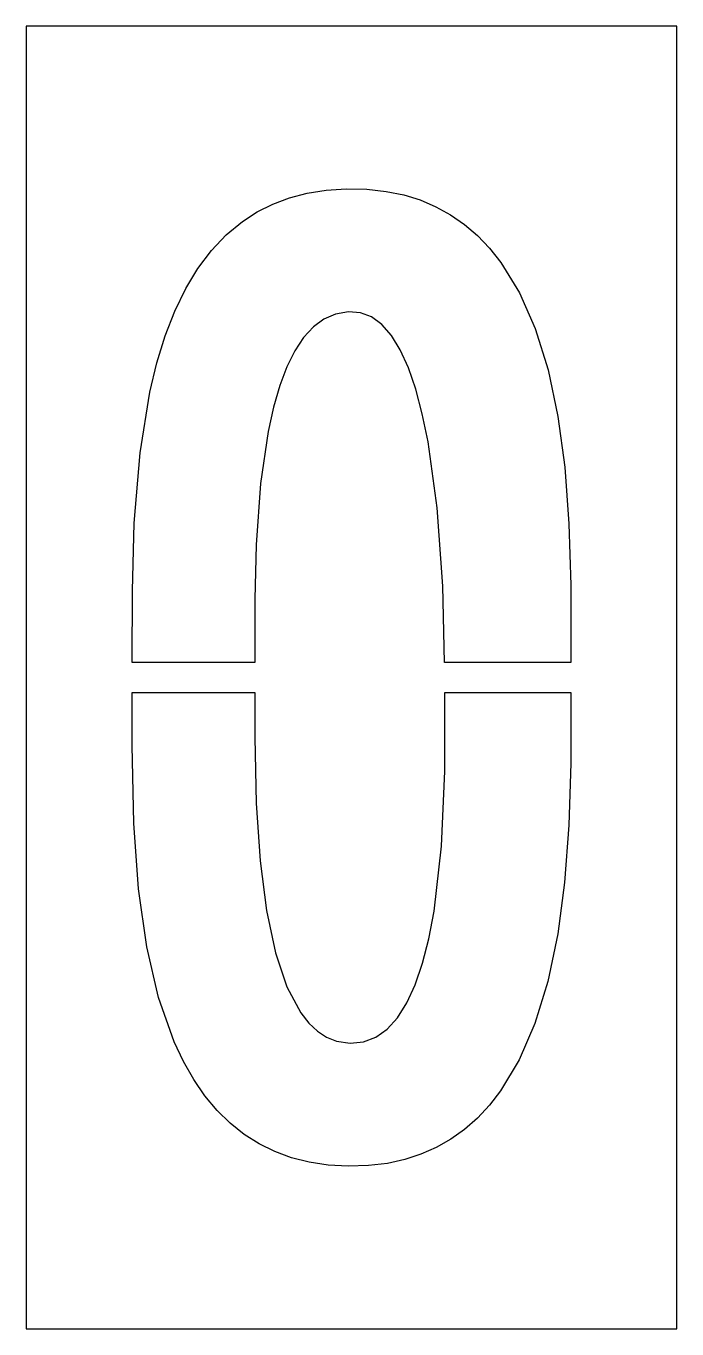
# Model space of a CAD drawing. Extents: x 0 to 11, y 0 to 22.
import ezdxf

# ---------------------------------------------------------------- set-up
doc = ezdxf.new("R2010")
doc.units = 0
doc.layers.add('CUT', color=7, linetype='Continuous')
doc.layers.add('OUTSIDE', color=1, linetype='Continuous')

msp = doc.modelspace()

# ---------------------------------------------------------------- linework, layer by layer
at = {"layer": 'CUT'}
for points in [[(6.9484, 13.863), (6.7951, 14.9772), (6.697, 15.453), (6.5855, 15.8711), (6.4618, 16.2279), (6.3238, 16.5311), (6.1743, 16.7742), (6.0119, 16.9601), (5.8377, 17.0886), (5.6526, 17.1596), (5.4492, 17.1745), (5.2295, 17.1362), (5.0348, 17.0513), (4.8559, 16.9201), (4.6905, 16.7407), (4.5417, 16.5174), (4.4073, 16.2478), (4.2863, 15.9279), (4.1814, 15.565), (4.0914, 15.1566), (3.9646, 14.2782), (3.8895, 13.2388), (3.8674, 12.3215), (3.8671, 11.2507), (1.7957, 11.2507), (1.7975, 12.4617), (1.8294, 13.6078), (1.9263, 14.795), (2.0911, 15.817), (2.2106, 16.3142), (2.3508, 16.7697), (2.5127, 17.1865), (2.698, 17.5681), (2.9038, 17.9079), (3.1319, 18.21), (3.382, 18.4734), (3.6572, 18.7006), (3.9086, 18.8628), (4.1719, 18.9951), (4.4511, 19.0999), (4.7511, 19.1788), (5.073, 19.23), (5.411, 19.2522), (5.7591, 19.2452), (6.0868, 19.2092), (6.3823, 19.1484), (6.6586, 19.0631), (6.9257, 18.9503), (7.1737, 18.8138), (7.407, 18.6519), (7.629, 18.4615), (7.8322, 18.2497), (8.0234, 18.0094), (8.339, 17.4954), (8.605, 16.8905), (8.821, 16.195), (8.9878, 15.406), (9.1033, 14.55), (9.1751, 13.5958), (9.2063, 12.559), (9.2063, 11.2507), (7.0707, 11.2507), (7.043, 12.5418)], [(8.8174, 5.8681), (8.6004, 5.1593), (8.3359, 4.5466), (8.0199, 4.0207), (7.8302, 3.7767), (7.6287, 3.5612), (7.4087, 3.3673), (7.1777, 3.2022), (6.9326, 3.0625), (6.6734, 2.9486), (6.4007, 2.8601), (6.1094, 2.7964), (5.7863, 2.7575), (5.4415, 2.7478), (5.1063, 2.7671), (4.7866, 2.8151), (4.4881, 2.8905), (4.2052, 2.9937), (3.9382, 3.1247), (3.6874, 3.2833), (3.4492, 3.4727), (3.2284, 3.6897), (3.0217, 3.9375), (2.833, 4.2121), (2.6596, 4.517), (2.5042, 4.8466), (2.2398, 5.5954), (2.0402, 6.4522), (1.9007, 7.434), (1.8206, 8.5386), (1.7937, 9.8519), (1.795, 10.7487), (3.8669, 10.7487), (3.8666, 9.9894), (3.8892, 8.8753), (3.9546, 7.9057), (4.063, 7.0658), (4.2151, 6.3534), (4.4089, 5.7783), (4.6458, 5.3356), (4.7817, 5.1638), (4.9254, 5.029), (5.0796, 4.9281), (5.2439, 4.8612), (5.4748, 4.8249), (5.7052, 4.8478), (5.9126, 4.9273), (6.1044, 5.0644), (6.2772, 5.2554), (6.4359, 5.5063), (6.5767, 5.8124), (6.701, 6.1761), (6.8063, 6.5882), (6.8951, 7.0562), (7.0214, 8.1503), (7.0786, 9.4191), (7.0755, 10.7487), (9.2062, 10.7487), (9.2062, 9.5527), (9.1743, 8.507), (9.1014, 7.5378), (8.985, 6.67)]]:
    msp.add_lwpolyline(points, close=True, dxfattribs=at)
at = {"layer": 'OUTSIDE'}
msp.add_lwpolyline([(0, 0), (11, 0), (11, 22), (0, 22)], close=True, dxfattribs=at)

doc.saveas('drawing.dxf')
